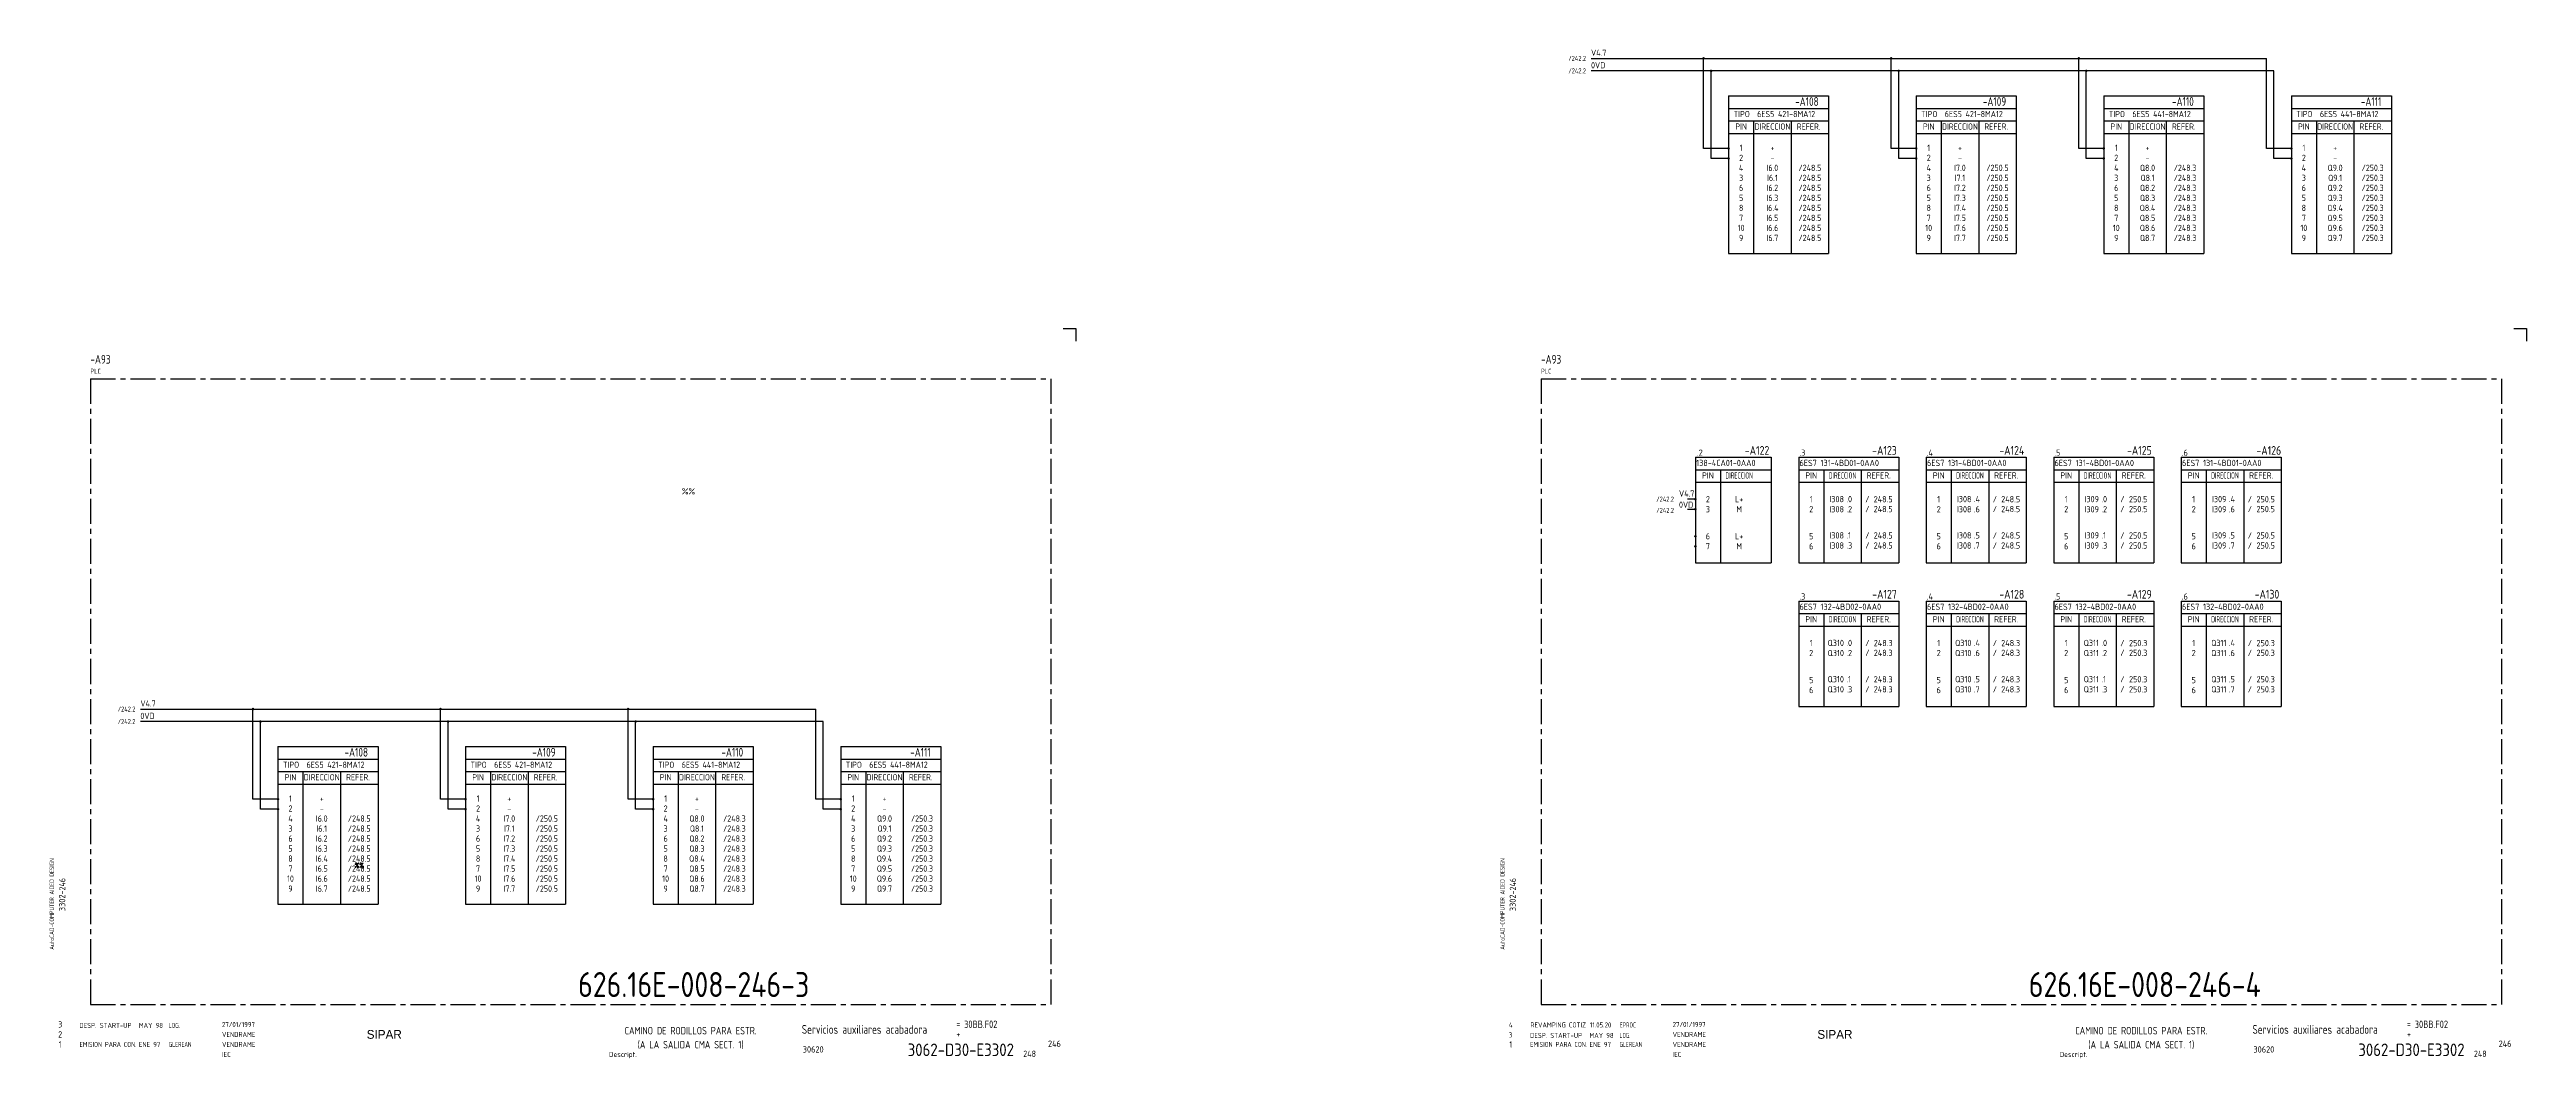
# Model space of a CAD drawing. Extents: x 10 to 1000, y 5 to 409.
import ezdxf
from ezdxf.enums import TextEntityAlignment as Align

# ---------------------------------------------------------------- set-up
doc = ezdxf.new("R2010")
doc.units = 0
doc.header["$LTSCALE"] = 8
doc.header["$MEASUREMENT"] = 0
doc.linetypes.add('CENTER', pattern=[2, 1.25, -0.25, 0.25, -0.25])
doc.layers.get('0').update_dxf_attribs({"linetype": 'CONTINUOUS'})
doc.layers.add('CART', color=7, linetype='CONTINUOUS')
doc.styles.add('DIN', font='DIN', dxfattribs={"width": 0.85})
doc.styles.add('SIMPLEX', font='SIMPLEX', dxfattribs={"width": 0.9})
doc.styles.add('UNIV', font='UNIV')

# ---------------------------------------------------------------- blocks, each defined once
blk = doc.blocks.new('WB-FG100')
at = {"layer": 'CART', "color": 1}
for p, q in [((415, 297), (420, 297)), ((420, 297), (420, 292))]:
    blk.add_line(p, q, dxfattribs=at)
at = {"layer": 'CART', "color": 1, "style": 'DIN', "width": 0.8}
blk.add_text('AutoCAD-COMPUTER AIDED DESIGN', height=1.8, rotation=90, dxfattribs=at).set_placement((11.47, 48.84))
at = {"layer": 'CART', "color": 3, "style": 'DIN', "width": 0.8}
for s, p in [('=', (372.24, 17.91)), ('+', (372.24, 13.87))]:
    blk.add_text(s, height=2.5, dxfattribs=at).set_placement(p)
at = {"layer": 'CART', "color": 7, "style": 'DIN', "width": 0.9}
blk.add_attdef('FILE', text='', height=2.5, rotation=90, dxfattribs=at).set_placement((15.95, 68.38), align=Align.CENTER)
for tag, p in [('MOD-3', (13.92, 19)), ('MOD-2', (13.92, 15)), ('MOD-1', (13.92, 11)), ('NR.COMMESSA', (315, 9))]:
    blk.add_attdef(tag, text='', height=2.5, dxfattribs=at).set_placement(p, align=Align.MIDDLE)
at = {"layer": 'CART', "color": 7, "style": 'DIN'}
for tag, width, p in [('REV-3', 0.9, (21.66, 19)), ('DATA-3', 0.9, (45.37, 19)), ('NOME-3', 0.9, (57.37, 19)), ('REV-2', 0.9, (21.66, 15)), ('REV-1', 0.9, (21.66, 11)), ('DATA-2', 0.9, (45.37, 15)), ('DATA-1', 0.9, (45.37, 11)), ('NOME-1', 0.7, (57.37, 11)), ('NOME-2', 0.9, (57.37, 15))]:
    blk.add_attdef(tag, text='', height=2, dxfattribs=dict(at, width=width)).set_placement(p, align=Align.MIDDLE_LEFT)
at = {"layer": 'CART', "color": 7, "style": 'DIN', "width": 0.9}
for tag, p, height in [('DATA', (78.64, 17.94), 2), ('ESECUTORE', (78.64, 13.97), 2), ('CONTROLLORE', (78.64, 9.99), 2), ('NORMA', (78.64, 6.01), 2), ('SEGUE', (398.93, 5.65), 2.8)]:
    blk.add_attdef(tag, p, '', height=height, dxfattribs=at)
at = {"layer": 'CART', "color": 2, "style": 'DIN', "width": 0.9}
for tag, p in [('TITOLO-1/3', (266.5, 18.23)), ('TITOLO-2/3', (266.5, 13.18)), ('TITOLO-2/2', (266.5, 10.68)), ('TITOLO-1/2', (266.5, 15.73)), ('TITOLO-3/3', (266.5, 8.13))]:
    blk.add_attdef(tag, text='', height=3.5, dxfattribs=at).set_placement(p, align=Align.MIDDLE)
at = {"layer": 'CART', "color": 3, "style": 'DIN', "width": 0.9}
blk.add_attdef('ASSIEME', text='', height=3.5, dxfattribs=at).set_placement((334, 17), align=Align.MIDDLE)
at = {"layer": 'CART', "color": 2, "style": 'DIN', "width": 0.9}
blk.add_attdef('DISEGNO', text='', height=5, dxfattribs=at).set_placement((395.27, 6.35), align=Align.RIGHT)
at = {"layer": 'CART', "color": 3, "style": 'DIN', "width": 0.85}
for tag, p in [('=', (375.33, 16.63)), ('+', (375.33, 12.76))]:
    blk.add_attdef(tag, text='', height=3, dxfattribs=at).set_placement(p, align=Align.BOTTOM_LEFT)
at = {"layer": 'CART', "color": 3, "style": 'DIN', "width": 0.9}
blk.add_attdef('FOGLIO', text='', height=2.8, dxfattribs=at).set_placement((414.2, 9.56), align=Align.RIGHT)
at = {"layer": 'CART', "color": 1, "style": 'DIN', "width": 0.9}
blk.add_attdef('TIPOLOGIA', (233.37, 6), '', height=2, dxfattribs=at)
blk = doc.blocks.new('DESP')
at = {"linetype": 'Continuous', "style": 'DIN'}
for s, width, p in [('DESP. START-UP', 0.85, (21.62, 17.59)), ('MAY 98', 0.85, (45.38, 17.59)), ('LOG.', 0.7, (57.38, 17.59))]:
    blk.add_text(s, height=2, dxfattribs=dict(at, width=width)).set_placement(p)

msp = doc.modelspace()

# ---------------------------------------------------------------- linework, layer by layer
for p, q in [((626, 405), (896, 405)), ((899, 400), (626, 400)), ((671, 369), (671, 405.25)), ((674, 365), (674, 400.25)), ((746, 369), (746, 405)), ((749, 365), (749, 400)), ((821, 369), (821, 405)), ((824, 365), (824, 400)), ((896, 369), (896, 405)), ((899, 365), (899, 400)), ((681, 369), (671, 369)), ((756, 369), (746, 369)), ((831, 369), (821, 369)), ((906, 369), (896, 369)), ((681, 365), (674, 365)), ((756, 365), (749, 365)), ((831, 365), (824, 365)), ((906, 365), (899, 365)), ((667.72, 228.87), (664.6, 228.87)), ((664.6, 224.87), (667.72, 224.87)), ((46, 145), (316, 145)), ((319, 140), (46, 140)), ((91, 109), (91, 145.25)), ((94, 105), (94, 140.25)), ((166, 109), (166, 145)), ((169, 105), (169, 140)), ((241, 109), (241, 145)), ((244, 105), (244, 140)), ((316, 109), (316, 145)), ((319, 105), (319, 140)), ((101, 109), (91, 109)), ((176, 109), (166, 109)), ((251, 109), (241, 109)), ((326, 109), (316, 109)), ((101, 105), (94, 105)), ((176, 105), (169, 105)), ((251, 105), (244, 105)), ((326, 105), (319, 105))]:
    msp.add_line(p, q)
at = {"color": 3}
for p, q in [((681, 390), (681, 327)), ((681, 390), (721, 390)), ((721, 390), (721, 327)), ((756, 390), (796, 390)), ((756, 390), (756, 327)), ((796, 390), (796, 327)), ((831, 390), (871, 390)), ((831, 390), (831, 327)), ((871, 390), (871, 327)), ((906, 390), (946, 390)), ((906, 390), (906, 327)), ((946, 390), (946, 327)), ((681, 385), (721, 385)), ((681, 380), (721, 380)), ((691, 380), (691, 327)), ((706, 380), (706, 327)), ((756, 385), (796, 385)), ((756, 380), (796, 380)), ((766, 380), (766, 327)), ((781, 380), (781, 327)), ((831, 385), (871, 385)), ((831, 380), (871, 380)), ((841, 380), (841, 327)), ((856, 380), (856, 327)), ((906, 385), (946, 385)), ((906, 380), (946, 380)), ((916, 380), (916, 327)), ((931, 380), (931, 327)), ((681, 375), (721, 375)), ((756, 375), (796, 375)), ((831, 375), (871, 375)), ((906, 375), (946, 375)), ((681, 327), (721, 327)), ((756, 327), (796, 327)), ((831, 327), (871, 327)), ((906, 327), (946, 327)), ((667.72, 245.59), (667.72, 203.46)), ((667.72, 245.59), (698.04, 245.59)), ((667.72, 240.59), (698.04, 240.59)), ((677.72, 240.59), (677.72, 203.46)), ((698.04, 245.59), (698.04, 203.46)), ((709.02, 245.59), (749.02, 245.59)), ((709.02, 245.59), (709.02, 203.46)), ((709.02, 240.59), (749.02, 240.59)), ((719.02, 240.59), (719.02, 203.46)), ((734.02, 240.59), (734.02, 203.46)), ((749.02, 245.59), (749.02, 203.46)), ((760, 245.59), (760, 203.46)), ((760, 245.59), (800, 245.59)), ((760, 240.59), (800, 240.59)), ((770, 240.59), (770, 203.46)), ((785, 240.59), (785, 203.46)), ((800, 245.59), (800, 203.46)), ((810.97, 245.59), (850.97, 245.59)), ((810.97, 245.59), (810.97, 203.46)), ((810.97, 240.59), (850.97, 240.59)), ((820.97, 240.59), (820.97, 203.46)), ((835.97, 240.59), (835.97, 203.46)), ((850.97, 245.59), (850.97, 203.46)), ((861.95, 245.59), (901.95, 245.59)), ((861.95, 245.59), (861.95, 203.46)), ((861.95, 240.59), (901.95, 240.59)), ((871.95, 240.59), (871.95, 203.46)), ((886.95, 240.59), (886.95, 203.46)), ((901.95, 245.59), (901.95, 203.46)), ((667.72, 235.59), (698.04, 235.59)), ((709.02, 235.59), (749.02, 235.59)), ((760, 235.59), (800, 235.59)), ((810.97, 235.59), (850.97, 235.59)), ((861.95, 235.59), (901.95, 235.59)), ((667.72, 203.46), (698.04, 203.46)), ((709.02, 203.46), (749.02, 203.46)), ((760, 203.46), (800, 203.46)), ((810.97, 203.46), (850.97, 203.46)), ((861.95, 203.46), (901.95, 203.46)), ((709.02, 188.13), (709.02, 146)), ((709.02, 188.13), (749.02, 188.13)), ((709.02, 183.13), (749.02, 183.13)), ((719.02, 183.13), (719.02, 146)), ((734.02, 183.13), (734.02, 146)), ((749.02, 188.13), (749.02, 146)), ((760, 188.13), (800, 188.13)), ((760, 188.13), (760, 146)), ((760, 183.13), (800, 183.13)), ((770, 183.13), (770, 146)), ((785, 183.13), (785, 146)), ((800, 188.13), (800, 146)), ((810.97, 188.13), (850.97, 188.13)), ((810.97, 188.13), (810.97, 146)), ((810.97, 183.13), (850.97, 183.13)), ((820.97, 183.13), (820.97, 146)), ((835.97, 183.13), (835.97, 146)), ((850.97, 188.13), (850.97, 146)), ((861.95, 188.13), (901.95, 188.13)), ((861.95, 188.13), (861.95, 146)), ((861.95, 183.13), (901.95, 183.13)), ((871.95, 183.13), (871.95, 146)), ((886.95, 183.13), (886.95, 146)), ((901.95, 188.13), (901.95, 146)), ((709.02, 178.13), (749.02, 178.13)), ((760, 178.13), (800, 178.13)), ((810.97, 178.13), (850.97, 178.13)), ((861.95, 178.13), (901.95, 178.13)), ((709.02, 146), (749.02, 146)), ((760, 146), (800, 146)), ((810.97, 146), (850.97, 146)), ((861.95, 146), (901.95, 146)), ((101, 130), (101, 67)), ((101, 130), (141, 130)), ((141, 130), (141, 67)), ((176, 130), (216, 130)), ((176, 130), (176, 67)), ((216, 130), (216, 67)), ((251, 130), (291, 130)), ((251, 130), (251, 67)), ((291, 130), (291, 67)), ((326, 130), (366, 130)), ((326, 130), (326, 67)), ((366, 130), (366, 67)), ((101, 125), (141, 125)), ((101, 120), (141, 120)), ((111, 120), (111, 67)), ((126, 120), (126, 67)), ((176, 125), (216, 125)), ((176, 120), (216, 120)), ((186, 120), (186, 67)), ((201, 120), (201, 67)), ((251, 125), (291, 125)), ((251, 120), (291, 120)), ((261, 120), (261, 67)), ((276, 120), (276, 67)), ((326, 125), (366, 125)), ((326, 120), (366, 120)), ((336, 120), (336, 67)), ((351, 120), (351, 67)), ((101, 115), (141, 115)), ((176, 115), (216, 115)), ((251, 115), (291, 115)), ((326, 115), (366, 115)), ((101, 67), (141, 67)), ((176, 67), (216, 67)), ((251, 67), (291, 67)), ((326, 67), (366, 67))]:
    msp.add_line(p, q, dxfattribs=at)
at = {"color": 3, "linetype": 'CENTER'}
for p, q in [((26, 277), (410, 277)), ((26, 277), (26, 27)), ((410, 277), (410, 27)), ((606, 277), (990, 277)), ((606, 277), (606, 27)), ((990, 277), (990, 27)), ((26, 27), (410, 27)), ((606, 27), (990, 27))]:
    msp.add_line(p, q, dxfattribs=at)
at = {"const_width": 0.5}
for points in [[(670.75, 405, 1), (671.25, 405, 1)], [(673.75, 400, 1), (674.25, 400, 1)], [(745.75, 405, 1), (746.25, 405, 1)], [(748.75, 400, 1), (749.25, 400, 1)], [(820.75, 405, 1), (821.25, 405, 1)], [(823.75, 400, 1), (824.25, 400, 1)], [(90.75, 145, 1), (91.25, 145, 1)], [(93.75, 140, 1), (94.25, 140, 1)], [(165.75, 145, 1), (166.25, 145, 1)], [(168.75, 140, 1), (169.25, 140, 1)], [(240.75, 145, 1), (241.25, 145, 1)], [(243.75, 140, 1), (244.25, 140, 1)]]:
    msp.add_lwpolyline(points, format="xyb", close=True, dxfattribs=at)
at = {"linetype": 'Continuous', "const_width": 0.5}
for points in [[(680.75, 369, 1), (681.25, 369, 1)], [(755.75, 369, 1), (756.25, 369, 1)], [(830.75, 369, 1), (831.25, 369, 1)], [(905.75, 369, 1), (906.25, 369, 1)], [(680.75, 365, 1), (681.25, 365, 1)], [(755.75, 365, 1), (756.25, 365, 1)], [(830.75, 365, 1), (831.25, 365, 1)], [(905.75, 365, 1), (906.25, 365, 1)], [(667.47, 228.87, 1), (667.97, 228.87, 1)], [(667.47, 224.87, 1), (667.97, 224.87, 1)], [(667.47, 214.03, 1), (667.97, 214.03, 1)], [(667.47, 210.03, 1), (667.97, 210.03, 1)], [(100.75, 109, 1), (101.25, 109, 1)], [(175.75, 109, 1), (176.25, 109, 1)], [(250.75, 109, 1), (251.25, 109, 1)], [(325.75, 109, 1), (326.25, 109, 1)], [(100.75, 105, 1), (101.25, 105, 1)], [(175.75, 105, 1), (176.25, 105, 1)], [(250.75, 105, 1), (251.25, 105, 1)], [(325.75, 105, 1), (326.25, 105, 1)]]:
    msp.add_lwpolyline(points, format="xyb", close=True, dxfattribs=at)

# ---------------------------------------------------------------- block references
at = {"linetype": 'Continuous'}
for p in [(0, 0), (580, -4)]:
    msp.add_blockref('DESP', p, dxfattribs=at)
at = {"layer": 'CART'}
ref = msp.add_blockref('WB-FG100', (0, 0), dxfattribs=at)
ref.add_attrib('TIPOLOGIA', 'Descript.', (233.37, 6), dxfattribs={"color": 1, "height": 2, "style": 'DIN', "width": 0.9})
ref.add_attrib('ASSIEME', 'Servicios auxiliares acabadora', dxfattribs={"color": 3, "height": 3.5, "style": 'DIN', "width": 0.8}).set_placement((335.5, 17), align=Align.MIDDLE)
ref.add_attrib('=', '30BB.F02', dxfattribs={"color": 3, "height": 3, "style": 'DIN', "width": 0.85}).set_placement((375.33, 16.63), align=Align.BOTTOM_LEFT)
ref.add_attrib('NR.COMMESSA', '30620', dxfattribs={"color": 7, "height": 2.5, "style": 'DIN', "width": 0.9}).set_placement((315, 9), align=Align.MIDDLE)
ref.add_attrib('DISEGNO', '3062-D30-E3302', dxfattribs={"color": 2, "height": 5, "style": 'DIN', "width": 0.9}).set_placement((395.27, 6.35), align=Align.RIGHT)
ref.add_attrib('DATA', '27/01/1997', (78.64, 17.94), dxfattribs={"color": 7, "height": 2, "style": 'DIN', "width": 0.85})
ref.add_attrib('ESECUTORE', 'VENDRAME', (78.64, 13.97), dxfattribs={"color": 7, "height": 2, "style": 'DIN', "width": 0.85})
ref.add_attrib('CONTROLLORE', 'VENDRAME', (78.64, 9.99), dxfattribs={"color": 7, "height": 2, "style": 'DIN', "width": 0.85})
ref.add_attrib('NORMA', 'IEC', (78.64, 6.01), dxfattribs={"color": 7, "height": 2, "style": 'DIN', "width": 0.85})
ref.add_attrib('MOD-1', '1', dxfattribs={"color": 7, "height": 2.5, "style": 'DIN', "width": 0.9}).set_placement((13.92, 11), align=Align.MIDDLE)
ref.add_attrib('REV-1', 'EMISION PARA CON.', dxfattribs={"color": 7, "height": 2, "style": 'DIN', "width": 0.8}).set_placement((21.66, 11), align=Align.MIDDLE_LEFT)
ref.add_attrib('DATA-1', 'ENE 97', dxfattribs={"color": 7, "height": 2, "style": 'DIN', "width": 0.85}).set_placement((45.37, 11), align=Align.MIDDLE_LEFT)
ref.add_attrib('NOME-1', 'GLEREAN', dxfattribs={"color": 7, "height": 2, "style": 'DIN', "width": 0.7}).set_placement((57.37, 11), align=Align.MIDDLE_LEFT)
ref.add_attrib('MOD-2', '2', dxfattribs={"color": 7, "height": 2.5, "style": 'DIN', "width": 0.9}).set_placement((13.92, 15), align=Align.MIDDLE)
ref.add_attrib('MOD-3', '3', dxfattribs={"color": 7, "height": 2.5, "style": 'DIN', "width": 0.9}).set_placement((13.92, 19), align=Align.MIDDLE)
ref.add_attrib('FILE', '3302-', dxfattribs={"color": 7, "height": 2.5, "rotation": 90, "style": 'DIN', "width": 0.9}).set_placement((15.95, 68.38), align=Align.CENTER)
ref = msp.add_blockref('WB-FG100', (580, 0), dxfattribs=at)
ref.add_attrib('TIPOLOGIA', 'Descript.', (813.37, 6), dxfattribs={"color": 1, "height": 2, "style": 'DIN', "width": 0.9})
ref.add_attrib('ASSIEME', 'Servicios auxiliares acabadora', dxfattribs={"color": 3, "height": 3.5, "style": 'DIN', "width": 0.8}).set_placement((915.5, 17), align=Align.MIDDLE)
ref.add_attrib('=', '30BB.F02', dxfattribs={"color": 3, "height": 3, "style": 'DIN', "width": 0.85}).set_placement((955.33, 16.63), align=Align.BOTTOM_LEFT)
ref.add_attrib('NR.COMMESSA', '30620', dxfattribs={"color": 7, "height": 2.5, "style": 'DIN', "width": 0.9}).set_placement((895, 9), align=Align.MIDDLE)
ref.add_attrib('DISEGNO', '3062-D30-E3302', dxfattribs={"color": 2, "height": 5, "style": 'DIN', "width": 0.9}).set_placement((975.27, 6.35), align=Align.RIGHT)
ref.add_attrib('DATA', '27/01/1997', (658.64, 17.94), dxfattribs={"color": 7, "height": 2, "style": 'DIN', "width": 0.85})
ref.add_attrib('ESECUTORE', 'VENDRAME', (658.64, 13.97), dxfattribs={"color": 7, "height": 2, "style": 'DIN', "width": 0.85})
ref.add_attrib('CONTROLLORE', 'VENDRAME', (658.64, 9.99), dxfattribs={"color": 7, "height": 2, "style": 'DIN', "width": 0.85})
ref.add_attrib('NORMA', 'IEC', (658.64, 6.01), dxfattribs={"color": 7, "height": 2, "style": 'DIN', "width": 0.85})
ref.add_attrib('MOD-1', '1', dxfattribs={"color": 7, "height": 2.5, "style": 'DIN', "width": 0.9}).set_placement((593.92, 11), align=Align.MIDDLE)
ref.add_attrib('REV-1', 'EMISION PARA CON.', dxfattribs={"color": 7, "height": 2, "style": 'DIN', "width": 0.8}).set_placement((601.66, 11), align=Align.MIDDLE_LEFT)
ref.add_attrib('DATA-1', 'ENE 97', dxfattribs={"color": 7, "height": 2, "style": 'DIN', "width": 0.85}).set_placement((625.37, 11), align=Align.MIDDLE_LEFT)
ref.add_attrib('NOME-1', 'GLEREAN', dxfattribs={"color": 7, "height": 2, "style": 'DIN', "width": 0.7}).set_placement((637.37, 11), align=Align.MIDDLE_LEFT)
ref.add_attrib('FILE', '3302-', dxfattribs={"color": 7, "height": 2.5, "rotation": 90, "style": 'DIN', "width": 0.9}).set_placement((595.95, 68.38), align=Align.CENTER)

# ---------------------------------------------------------------- texts
at = {"style": 'DIN'}
for s, height, width, p in [('V4.7', 2.5, 0.8, (626, 406)), ('0VD', 2.5, 0.8, (626, 401)), ('TIPO  6ES5 421-8MA12', 2.5, 0.8, (683, 381.5)), ('TIPO  6ES5 421-8MA12', 2.5, 0.8, (758, 381.5)), ('TIPO  6ES5 441-8MA12', 2.5, 0.8, (833, 381.5)), ('TIPO  6ES5 441-8MA12', 2.5, 0.8, (908, 381.5)), ('PLC', 2, 0.8, (26, 279)), ('PLC', 2, 0.8, (606, 279)), ('138-4CA01-0AA0', 2.5, 0.85, (668.05, 242.09)), ('6ES7 131-4BD01-0AA0', 2.5, 0.85, (709.34, 242.09)), ('6ES7 131-4BD01-0AA0', 2.5, 0.85, (760.32, 242.09)), ('6ES7 131-4BD01-0AA0', 2.5, 0.85, (811.3, 242.09)), ('6ES7 131-4BD01-0AA0', 2.5, 0.85, (862.27, 242.09)), ('%%', 2.5, 0.85, (262.5, 230.75)), ('V4.7', 2.5, 0.8, (661.16, 229.87)), ('0VD', 2.5, 0.8, (661.16, 225.4)), ('.0', 2.5, 0.85, (728.05, 227.64)), ('.4', 2.5, 0.85, (779.03, 227.64)), ('.0', 2.5, 0.85, (830.01, 227.64)), ('.4', 2.5, 0.85, (880.99, 227.64)), ('.2', 2.5, 0.85, (728.05, 223.59)), ('.6', 2.5, 0.85, (779.03, 223.59)), ('.2', 2.5, 0.85, (830.01, 223.59)), ('.6', 2.5, 0.85, (880.99, 223.59)), ('.1', 2.5, 0.85, (728.05, 213.14)), ('.3', 2.5, 0.85, (728.05, 209.1)), ('.5', 2.5, 0.85, (779.03, 213.14)), ('.7', 2.5, 0.85, (779.03, 209.1)), ('.1', 2.5, 0.85, (830.01, 213.14)), ('.3', 2.5, 0.85, (830.01, 209.1)), ('.5', 2.5, 0.85, (880.99, 213.14)), ('.7', 2.5, 0.85, (880.99, 209.1)), ('6ES7 132-4BD02-0AA0', 2.5, 0.85, (709.34, 184.63)), ('6ES7 132-4BD02-0AA0', 2.5, 0.85, (760.32, 184.63)), ('6ES7 132-4BD02-0AA0', 2.5, 0.85, (811.3, 184.63)), ('6ES7 132-4BD02-0AA0', 2.5, 0.85, (862.27, 184.63)), ('.0', 2.5, 0.85, (728.05, 170.17)), ('.2', 2.5, 0.85, (728.05, 166.13)), ('.4', 2.5, 0.85, (779.03, 170.17)), ('.6', 2.5, 0.85, (779.03, 166.13)), ('.0', 2.5, 0.85, (830.01, 170.17)), ('.2', 2.5, 0.85, (830.01, 166.13)), ('.4', 2.5, 0.85, (880.99, 170.17)), ('.6', 2.5, 0.85, (880.99, 166.13)), ('.1', 2.5, 0.85, (728.05, 155.68)), ('.3', 2.5, 0.85, (728.05, 151.64)), ('.5', 2.5, 0.85, (779.03, 155.68)), ('.7', 2.5, 0.85, (779.03, 151.64)), ('.1', 2.5, 0.85, (830.01, 155.68)), ('.3', 2.5, 0.85, (830.01, 151.64)), ('.5', 2.5, 0.85, (880.99, 155.68)), ('.7', 2.5, 0.85, (880.99, 151.64)), ('V4.7', 2.5, 0.8, (46, 146)), ('0VD', 2.5, 0.8, (46, 141)), ('TIPO  6ES5 421-8MA12', 2.5, 0.8, (103, 121.5)), ('TIPO  6ES5 421-8MA12', 2.5, 0.8, (178, 121.5)), ('TIPO  6ES5 441-8MA12', 2.5, 0.8, (253, 121.5)), ('TIPO  6ES5 441-8MA12', 2.5, 0.8, (328, 121.5)), ('248', 2.5, 0.8, (399, 6)), ('248', 2.5, 0.8, (979, 6))]:
    msp.add_text(s, height=height, dxfattribs=dict(at, width=width)).set_placement(p)
for s, height, width, p in [('/242.2', 2, 0.8, (624, 404)), ('/242.2', 2, 0.8, (624, 399)), ('/242.2', 2, 0.8, (659.16, 227.87)), ('I308', 2.5, 0.85, (727.12, 227.64)), ('I308', 2.5, 0.85, (778.1, 227.64)), ('I309', 2.5, 0.85, (829.07, 227.64)), ('I309', 2.5, 0.85, (880.05, 227.64)), ('/242.2', 2, 0.8, (659.16, 223.4)), ('I308', 2.5, 0.85, (727.12, 223.59)), ('I308', 2.5, 0.85, (778.1, 223.59)), ('I309', 2.5, 0.85, (829.07, 223.59)), ('I309', 2.5, 0.85, (880.05, 223.59)), ('I308', 2.5, 0.85, (727.12, 213.14)), ('I308', 2.5, 0.85, (727.12, 209.1)), ('I308', 2.5, 0.85, (778.1, 213.14)), ('I308', 2.5, 0.85, (778.1, 209.1)), ('I309', 2.5, 0.85, (829.07, 213.14)), ('I309', 2.5, 0.85, (829.07, 209.1)), ('I309', 2.5, 0.85, (880.05, 213.14)), ('I309', 2.5, 0.85, (880.05, 209.1)), ('Q310', 2.5, 0.85, (727.12, 170.17)), ('Q310', 2.5, 0.85, (727.12, 166.13)), ('Q310', 2.5, 0.85, (778.1, 170.17)), ('Q310', 2.5, 0.85, (778.1, 166.13)), ('Q311', 2.5, 0.85, (829.07, 170.17)), ('Q311', 2.5, 0.85, (829.07, 166.13)), ('Q311', 2.5, 0.85, (880.05, 170.17)), ('Q311', 2.5, 0.85, (880.05, 166.13)), ('Q310', 2.5, 0.85, (727.12, 155.68)), ('Q310', 2.5, 0.85, (727.12, 151.64)), ('Q310', 2.5, 0.85, (778.1, 155.68)), ('Q310', 2.5, 0.85, (778.1, 151.64)), ('Q311', 2.5, 0.85, (829.07, 155.68)), ('Q311', 2.5, 0.85, (829.07, 151.64)), ('Q311', 2.5, 0.85, (880.05, 155.68)), ('Q311', 2.5, 0.85, (880.05, 151.64)), ('/242.2', 2, 0.8, (44, 144)), ('/242.2', 2, 0.8, (44, 139))]:
    msp.add_text(s, height=height, dxfattribs=dict(at, width=width)).set_placement(p, align=Align.RIGHT)
at = {"color": 3, "style": 'DIN'}
for s, height, width, p in [('-A108', 3.5, 0.8, (717, 386)), ('-A109', 3.5, 0.8, (792, 386)), ('-A110', 3.5, 0.8, (867, 386)), ('-A111', 3.5, 0.8, (942, 386)), ('-A122', 3.5, 0.85, (697.27, 246.59)), ('-A123', 3.5, 0.85, (748.25, 246.59)), ('-A124', 3.5, 0.85, (799.22, 246.59)), ('-A125', 3.5, 0.85, (850.2, 246.59)), ('-A126', 3.5, 0.85, (901.95, 246.59)), ('-A127', 3.5, 0.85, (748.25, 189.13)), ('-A128', 3.5, 0.85, (799.22, 189.13)), ('-A129', 3.5, 0.85, (850.2, 189.13)), ('-A130', 3.5, 0.85, (901.18, 189.13)), ('-A108', 3.5, 0.8, (137, 126)), ('-A109', 3.5, 0.8, (212, 126)), ('-A110', 3.5, 0.8, (287, 126)), ('-A111', 3.5, 0.8, (362, 126)), ('246', 2.56, 0.8, (414, 10)), ('246', 2.56, 0.8, (994, 10))]:
    msp.add_text(s, height=height, dxfattribs=dict(at, width=width)).set_placement(p, align=Align.RIGHT)
at = {"style": 'DIN'}
for s, width, p in [('PIN', 0.8, (686, 376.5)), ('DIRECCION', 0.8, (698.5, 376.5)), ('REFER.', 0.8, (713, 376.5)), ('PIN', 0.8, (761, 376.5)), ('DIRECCION', 0.8, (773.5, 376.5)), ('REFER.', 0.8, (788, 376.5)), ('PIN', 0.8, (836, 376.5)), ('DIRECCION', 0.8, (848.5, 376.5)), ('REFER.', 0.8, (863, 376.5)), ('PIN', 0.8, (911, 376.5)), ('DIRECCION', 0.8, (923.5, 376.5)), ('REFER.', 0.8, (938, 376.5)), ('2', 0.8, (686, 364)), ('1', 0.8, (686, 368)), ('+', 0.8, (698.5, 368)), ('2', 0.8, (761, 364)), ('1', 0.8, (761, 368)), ('+', 0.8, (773.5, 368)), ('2', 0.8, (836, 364)), ('1', 0.8, (836, 368)), ('+', 0.8, (848.5, 368)), ('2', 0.8, (911, 364)), ('1', 0.8, (911, 368)), ('+', 0.8, (923.5, 368)), ('4', 0.8, (686, 360)), ('3', 0.8, (686, 356)), ('I6.0', 0.8, (698.5, 360)), ('I6.1', 0.8, (698.5, 356)), ('-', 0.8, (698.5, 364)), ('/248.5', 0.8, (713.5, 360)), ('/248.5', 0.8, (713.5, 356)), ('4', 0.8, (761, 360)), ('3', 0.8, (761, 356)), ('I7.0', 0.8, (773.5, 360)), ('I7.1', 0.8, (773.5, 356)), ('-', 0.8, (773.5, 364)), ('/250.5', 0.8, (788.5, 360)), ('/250.5', 0.8, (788.5, 356)), ('4', 0.8, (836, 360)), ('3', 0.8, (836, 356)), ('Q8.0', 0.8, (848.5, 360)), ('Q8.1', 0.8, (848.5, 356)), ('-', 0.8, (848.5, 364)), ('/248.3', 0.8, (863.5, 360)), ('/248.3', 0.8, (863.5, 356)), ('4', 0.8, (911, 360)), ('3', 0.8, (911, 356)), ('Q9.0', 0.8, (923.5, 360)), ('Q9.1', 0.8, (923.5, 356)), ('-', 0.8, (923.5, 364)), ('/250.3', 0.8, (938.5, 360)), ('/250.3', 0.8, (938.5, 356)), ('5', 0.8, (686, 348)), ('6', 0.8, (686, 352)), ('I6.3', 0.8, (698.5, 348)), ('I6.2', 0.8, (698.5, 352)), ('/248.5', 0.8, (713.5, 352)), ('/248.5', 0.8, (713.5, 348)), ('5', 0.8, (761, 348)), ('6', 0.8, (761, 352)), ('I7.3', 0.8, (773.5, 348)), ('I7.2', 0.8, (773.5, 352)), ('/250.5', 0.8, (788.5, 352)), ('/250.5', 0.8, (788.5, 348)), ('5', 0.8, (836, 348)), ('6', 0.8, (836, 352)), ('Q8.3', 0.8, (848.5, 348)), ('Q8.2', 0.8, (848.5, 352)), ('/248.3', 0.8, (863.5, 352)), ('/248.3', 0.8, (863.5, 348)), ('5', 0.8, (911, 348)), ('6', 0.8, (911, 352)), ('Q9.3', 0.8, (923.5, 348)), ('Q9.2', 0.8, (923.5, 352)), ('/250.3', 0.8, (938.5, 352)), ('/250.3', 0.8, (938.5, 348)), ('10', 0.8, (686, 336)), ('7', 0.8, (686, 340)), ('8', 0.8, (686, 344)), ('I6.4', 0.8, (698.5, 344)), ('I6.5', 0.8, (698.5, 340)), ('I6.6', 0.8, (698.5, 336)), ('/248.5', 0.8, (713.5, 344)), ('/248.5', 0.8, (713.5, 340)), ('/248.5', 0.8, (713.5, 336)), ('10', 0.8, (761, 336)), ('7', 0.8, (761, 340)), ('8', 0.8, (761, 344)), ('I7.4', 0.8, (773.5, 344)), ('I7.5', 0.8, (773.5, 340)), ('I7.6', 0.8, (773.5, 336)), ('/250.5', 0.8, (788.5, 344)), ('/250.5', 0.8, (788.5, 340)), ('/250.5', 0.8, (788.5, 336)), ('10', 0.8, (836, 336)), ('7', 0.8, (836, 340)), ('8', 0.8, (836, 344)), ('Q8.4', 0.8, (848.5, 344)), ('Q8.5', 0.8, (848.5, 340)), ('Q8.6', 0.8, (848.5, 336)), ('/248.3', 0.8, (863.5, 344)), ('/248.3', 0.8, (863.5, 340)), ('/248.3', 0.8, (863.5, 336)), ('10', 0.8, (911, 336)), ('7', 0.8, (911, 340)), ('8', 0.8, (911, 344)), ('Q9.4', 0.8, (923.5, 344)), ('Q9.5', 0.8, (923.5, 340)), ('Q9.6', 0.8, (923.5, 336)), ('/250.3', 0.8, (938.5, 344)), ('/250.3', 0.8, (938.5, 340)), ('/250.3', 0.8, (938.5, 336)), ('9', 0.8, (686, 332)), ('I6.7', 0.8, (698.5, 332)), ('/248.5', 0.8, (713.5, 332)), ('9', 0.8, (761, 332)), ('I7.7', 0.8, (773.5, 332)), ('/250.5', 0.8, (788.5, 332)), ('9', 0.8, (836, 332)), ('Q8.7', 0.8, (848.5, 332)), ('/248.3', 0.8, (863.5, 332)), ('9', 0.8, (911, 332)), ('Q9.7', 0.8, (923.5, 332)), ('/250.3', 0.8, (938.5, 332)), ('.2', 0.85, (669.51, 246.19)), ('.3', 0.85, (710.47, 246.19)), ('.4', 0.85, (761.45, 246.19)), ('.5', 0.85, (812.43, 246.19)), ('.6', 0.85, (863.4, 246.19)), ('PIN', 0.85, (672.72, 237.09)), ('PIN', 0.85, (714.02, 237.09)), ('REFER.', 0.85, (741.02, 237.09)), ('PIN', 0.85, (765, 237.09)), ('REFER.', 0.85, (792, 237.09)), ('PIN', 0.85, (815.97, 237.09)), ('REFER.', 0.85, (842.97, 237.09)), ('PIN', 0.85, (866.95, 237.09)), ('REFER.', 0.85, (893.95, 237.09)), ('2', 0.85, (672.72, 227.59)), ('L+', 0.85, (685.22, 227.59)), ('1', 0.85, (714.02, 227.59)), ('/', 0.85, (736.48, 227.59)), ('248.5', 0.85, (742.79, 227.59)), ('1', 0.85, (765, 227.59)), ('/', 0.85, (787.46, 227.59)), ('248.5', 0.85, (793.77, 227.59)), ('1', 0.85, (815.97, 227.59)), ('/', 0.85, (838.44, 227.59)), ('250.5', 0.85, (844.75, 227.59)), ('1', 0.85, (866.95, 227.59)), ('/', 0.85, (889.42, 227.59)), ('250.5', 0.85, (895.73, 227.59)), ('3', 0.85, (672.72, 223.59)), ('M', 0.85, (685.22, 223.59)), ('2', 0.85, (714.02, 223.59)), ('/', 0.85, (736.48, 223.66)), ('248.5', 0.85, (742.79, 223.66)), ('2', 0.85, (765, 223.59)), ('/', 0.85, (787.46, 223.66)), ('248.5', 0.85, (793.77, 223.66)), ('2', 0.85, (815.97, 223.59)), ('/', 0.85, (838.44, 223.66)), ('250.5', 0.85, (844.75, 223.66)), ('2', 0.85, (866.95, 223.59)), ('/', 0.85, (889.42, 223.66)), ('250.5', 0.85, (895.73, 223.66)), ('7', 0.85, (672.72, 208.8)), ('6', 0.85, (672.72, 212.8)), ('L+', 0.85, (685.22, 212.8)), ('M', 0.85, (685.22, 208.8)), ('5', 0.85, (714.02, 212.8)), ('6', 0.85, (714.02, 208.8)), ('/', 0.85, (736.48, 213.12)), ('/', 0.85, (736.48, 209.1)), ('248.5', 0.85, (742.79, 213.12)), ('248.5', 0.85, (742.79, 209.1)), ('5', 0.85, (765, 212.8)), ('6', 0.85, (765, 208.8)), ('/', 0.85, (787.46, 213.12)), ('/', 0.85, (787.46, 209.1)), ('248.5', 0.85, (793.77, 213.12)), ('248.5', 0.85, (793.77, 209.1)), ('5', 0.85, (815.97, 212.8)), ('6', 0.85, (815.97, 208.8)), ('/', 0.85, (838.44, 213.12)), ('/', 0.85, (838.44, 209.1)), ('250.5', 0.85, (844.75, 213.12)), ('250.5', 0.85, (844.75, 209.1)), ('5', 0.85, (866.95, 212.8)), ('6', 0.85, (866.95, 208.8)), ('/', 0.85, (889.42, 213.12)), ('/', 0.85, (889.42, 209.1)), ('250.5', 0.85, (895.73, 213.12)), ('250.5', 0.85, (895.73, 209.1)), ('.3', 0.85, (710.47, 188.73)), ('.4', 0.85, (761.45, 188.73)), ('.5', 0.85, (812.43, 188.73)), ('.6', 0.85, (863.4, 188.73)), ('PIN', 0.85, (714.02, 179.63)), ('REFER.', 0.85, (741.02, 179.63)), ('PIN', 0.85, (765, 179.63)), ('REFER.', 0.85, (792, 179.63)), ('PIN', 0.85, (815.97, 179.63)), ('REFER.', 0.85, (842.97, 179.63)), ('PIN', 0.85, (866.95, 179.63)), ('REFER.', 0.85, (893.95, 179.63)), ('2', 0.85, (714.02, 166.13)), ('1', 0.85, (714.02, 170.13)), ('/', 0.85, (736.48, 170.12)), ('/', 0.85, (736.48, 166.2)), ('248.3', 0.85, (742.79, 170.12)), ('248.3', 0.85, (742.79, 166.2)), ('2', 0.85, (765, 166.13)), ('1', 0.85, (765, 170.13)), ('/', 0.85, (787.46, 170.12)), ('/', 0.85, (787.46, 166.2)), ('248.3', 0.85, (793.77, 170.12)), ('248.3', 0.85, (793.77, 166.2)), ('2', 0.85, (815.97, 166.13)), ('1', 0.85, (815.97, 170.13)), ('/', 0.85, (838.44, 170.12)), ('/', 0.85, (838.44, 166.2)), ('250.3', 0.85, (844.75, 170.12)), ('250.3', 0.85, (844.75, 166.2)), ('2', 0.85, (866.95, 166.13)), ('1', 0.85, (866.95, 170.13)), ('/', 0.85, (889.42, 170.12)), ('/', 0.85, (889.42, 166.2)), ('250.3', 0.85, (895.73, 170.12)), ('250.3', 0.85, (895.73, 166.2)), ('5', 0.85, (714.02, 155.33)), ('6', 0.85, (714.02, 151.33)), ('/', 0.85, (736.48, 155.66)), ('/', 0.85, (736.48, 151.64)), ('248.3', 0.85, (742.79, 155.66)), ('248.3', 0.85, (742.79, 151.64)), ('5', 0.85, (765, 155.33)), ('6', 0.85, (765, 151.33)), ('/', 0.85, (787.46, 155.66)), ('/', 0.85, (787.46, 151.64)), ('248.3', 0.85, (793.77, 155.66)), ('248.3', 0.85, (793.77, 151.64)), ('5', 0.85, (815.97, 155.33)), ('6', 0.85, (815.97, 151.33)), ('/', 0.85, (838.44, 155.66)), ('/', 0.85, (838.44, 151.64)), ('250.3', 0.85, (844.75, 155.66)), ('250.3', 0.85, (844.75, 151.64)), ('5', 0.85, (866.95, 155.33)), ('6', 0.85, (866.95, 151.33)), ('/', 0.85, (889.42, 155.66)), ('/', 0.85, (889.42, 151.64)), ('250.3', 0.85, (895.73, 155.66)), ('250.3', 0.85, (895.73, 151.64)), ('PIN', 0.8, (106, 116.5)), ('DIRECCION', 0.8, (118.5, 116.5)), ('REFER.', 0.8, (133, 116.5)), ('PIN', 0.8, (181, 116.5)), ('DIRECCION', 0.8, (193.5, 116.5)), ('REFER.', 0.8, (208, 116.5)), ('PIN', 0.8, (256, 116.5)), ('DIRECCION', 0.8, (268.5, 116.5)), ('REFER.', 0.8, (283, 116.5)), ('PIN', 0.8, (331, 116.5)), ('DIRECCION', 0.8, (343.5, 116.5)), ('REFER.', 0.8, (358, 116.5)), ('1', 0.8, (106, 108)), ('+', 0.8, (118.5, 108)), ('1', 0.8, (181, 108)), ('+', 0.8, (193.5, 108)), ('1', 0.8, (256, 108)), ('+', 0.8, (268.5, 108)), ('1', 0.8, (331, 108)), ('+', 0.8, (343.5, 108)), ('4', 0.8, (106, 100)), ('2', 0.8, (106, 104)), ('I6.0', 0.8, (118.5, 100)), ('-', 0.8, (118.5, 104)), ('/248.5', 0.8, (133.5, 100)), ('4', 0.8, (181, 100)), ('2', 0.8, (181, 104)), ('I7.0', 0.8, (193.5, 100)), ('-', 0.8, (193.5, 104)), ('/250.5', 0.8, (208.5, 100)), ('4', 0.8, (256, 100)), ('2', 0.8, (256, 104)), ('Q8.0', 0.8, (268.5, 100)), ('-', 0.8, (268.5, 104)), ('/248.3', 0.8, (283.5, 100)), ('4', 0.8, (331, 100)), ('2', 0.8, (331, 104)), ('Q9.0', 0.8, (343.5, 100)), ('-', 0.8, (343.5, 104)), ('/250.3', 0.8, (358.5, 100)), ('3', 0.8, (106, 96)), ('5', 0.8, (106, 88)), ('6', 0.8, (106, 92)), ('I6.3', 0.8, (118.5, 88)), ('I6.2', 0.8, (118.5, 92)), ('I6.1', 0.8, (118.5, 96)), ('/248.5', 0.8, (133.5, 96)), ('/248.5', 0.8, (133.5, 92)), ('/248.5', 0.8, (133.5, 88)), ('3', 0.8, (181, 96)), ('5', 0.8, (181, 88)), ('6', 0.8, (181, 92)), ('I7.3', 0.8, (193.5, 88)), ('I7.2', 0.8, (193.5, 92)), ('I7.1', 0.8, (193.5, 96)), ('/250.5', 0.8, (208.5, 96)), ('/250.5', 0.8, (208.5, 92)), ('/250.5', 0.8, (208.5, 88)), ('3', 0.8, (256, 96)), ('5', 0.8, (256, 88)), ('6', 0.8, (256, 92)), ('Q8.3', 0.8, (268.5, 88)), ('Q8.2', 0.8, (268.5, 92)), ('Q8.1', 0.8, (268.5, 96)), ('/248.3', 0.8, (283.5, 96)), ('/248.3', 0.8, (283.5, 92)), ('/248.3', 0.8, (283.5, 88)), ('3', 0.8, (331, 96)), ('5', 0.8, (331, 88)), ('6', 0.8, (331, 92)), ('Q9.3', 0.8, (343.5, 88)), ('Q9.2', 0.8, (343.5, 92)), ('Q9.1', 0.8, (343.5, 96)), ('/250.3', 0.8, (358.5, 96)), ('/250.3', 0.8, (358.5, 92)), ('/250.3', 0.8, (358.5, 88)), ('7', 0.8, (106, 80)), ('8', 0.8, (106, 84)), ('I6.4', 0.8, (118.5, 84)), ('I6.5', 0.8, (118.5, 80)), ('/248.5', 0.8, (133.5, 84)), ('/248.5', 0.8, (133.5, 80)), ('7', 0.8, (181, 80)), ('8', 0.8, (181, 84)), ('I7.4', 0.8, (193.5, 84)), ('I7.5', 0.8, (193.5, 80)), ('/250.5', 0.8, (208.5, 84)), ('/250.5', 0.8, (208.5, 80)), ('7', 0.8, (256, 80)), ('8', 0.8, (256, 84)), ('Q8.4', 0.8, (268.5, 84)), ('Q8.5', 0.8, (268.5, 80)), ('/248.3', 0.8, (283.5, 84)), ('/248.3', 0.8, (283.5, 80)), ('7', 0.8, (331, 80)), ('8', 0.8, (331, 84)), ('Q9.4', 0.8, (343.5, 84)), ('Q9.5', 0.8, (343.5, 80)), ('/250.3', 0.8, (358.5, 84)), ('/250.3', 0.8, (358.5, 80)), ('10', 0.8, (106, 76)), ('9', 0.8, (106, 72)), ('I6.6', 0.8, (118.5, 76)), ('I6.7', 0.8, (118.5, 72)), ('/248.5', 0.8, (133.5, 76)), ('/248.5', 0.8, (133.5, 72)), ('10', 0.8, (181, 76)), ('9', 0.8, (181, 72)), ('I7.6', 0.8, (193.5, 76)), ('I7.7', 0.8, (193.5, 72)), ('/250.5', 0.8, (208.5, 76)), ('/250.5', 0.8, (208.5, 72)), ('10', 0.8, (256, 76)), ('9', 0.8, (256, 72)), ('Q8.6', 0.8, (268.5, 76)), ('Q8.7', 0.8, (268.5, 72)), ('/248.3', 0.8, (283.5, 76)), ('/248.3', 0.8, (283.5, 72)), ('10', 0.8, (331, 76)), ('9', 0.8, (331, 72)), ('Q9.6', 0.8, (343.5, 76)), ('Q9.7', 0.8, (343.5, 72)), ('/250.3', 0.8, (358.5, 76)), ('/250.3', 0.8, (358.5, 72))]:
    msp.add_text(s, height=2.5, dxfattribs=dict(at, width=width)).set_placement(p, align=Align.CENTER)
at = {"color": 3, "style": 'DIN', "width": 0.8}
for p in [(26, 283), (606, 283)]:
    msp.add_text('-A93', height=3.5, dxfattribs=at).set_placement(p)
at = {"style": 'DIN', "width": 0.596129}
for p, p2 in [((679.72, 237.09), (690.72, 237.09)), ((721.02, 237.09), (732.02, 237.09)), ((772, 237.09), (783, 237.09)), ((822.97, 237.09), (833.97, 237.09)), ((873.95, 237.09), (884.95, 237.09)), ((721.02, 179.63), (732.02, 179.63)), ((772, 179.63), (783, 179.63)), ((822.97, 179.63), (833.97, 179.63)), ((873.95, 179.63), (884.95, 179.63))]:
    msp.add_text('DIRECCION', height=2.5, dxfattribs=at).set_placement(p, p2, align=Align.FIT)
at = {"color": 7, "linetype": 'Continuous', "style": 'SIMPLEX', "width": 0.9}
msp.add_text('%%', height=2, dxfattribs=at).set_placement((133.5, 82.5), align=Align.MIDDLE)
at = {"style": 'DIN', "width": 0.8}
for p in [(16, 72.5), (596, 72.5)]:
    msp.add_text('246', height=2.5, rotation=90, dxfattribs=at).set_placement(p)
at = {"color": 3, "style": 'DIN', "width": 0.8}
for s, p in [('CAMINO DE RODILLOS PARA ESTR.', (266, 15)), ('(A LA SALIDA CMA SECT. 1)', (266, 9.4)), ('CAMINO DE RODILLOS PARA ESTR.', (846, 15)), ('(A LA SALIDA CMA SECT. 1)', (846, 9.4))]:
    msp.add_text(s, height=3, dxfattribs=at).set_placement(p, align=Align.CENTER)
at = {"linetype": 'Continuous', "style": 'DIN'}
for s, width, p in [('4', 0.85, (593.14, 17.78)), ('3', 0.85, (593.14, 13.78)), ('REVAMPING COTIZ', 0.85, (601.77, 17.78)), ('11.05.20', 0.85, (625.52, 17.78)), ('EPROC', 0.7, (637.52, 17.78))]:
    msp.add_text(s, height=2, dxfattribs=dict(at, width=width)).set_placement(p)
at = {"color": 2, "char_height": 10, "width": 111.0411, "attachment_point": 1, "style": 'DIN'}
for s, insert in [('626.16E-008-246-3', (221, 39.92)), ('626.16E-008-246-4', (801, 39.92))]:
    msp.add_mtext(s, dxfattribs=dict(at, insert=insert))
at = {"layer": 'CART', "color": 2, "linetype": 'Continuous', "style": 'UNIV'}
for p in [(143.5, 13.25), (723.5, 13.25)]:
    msp.add_text('SIPAR', height=3.5, dxfattribs=at).set_placement(p, align=Align.CENTER)

doc.saveas('drawing.dxf')
